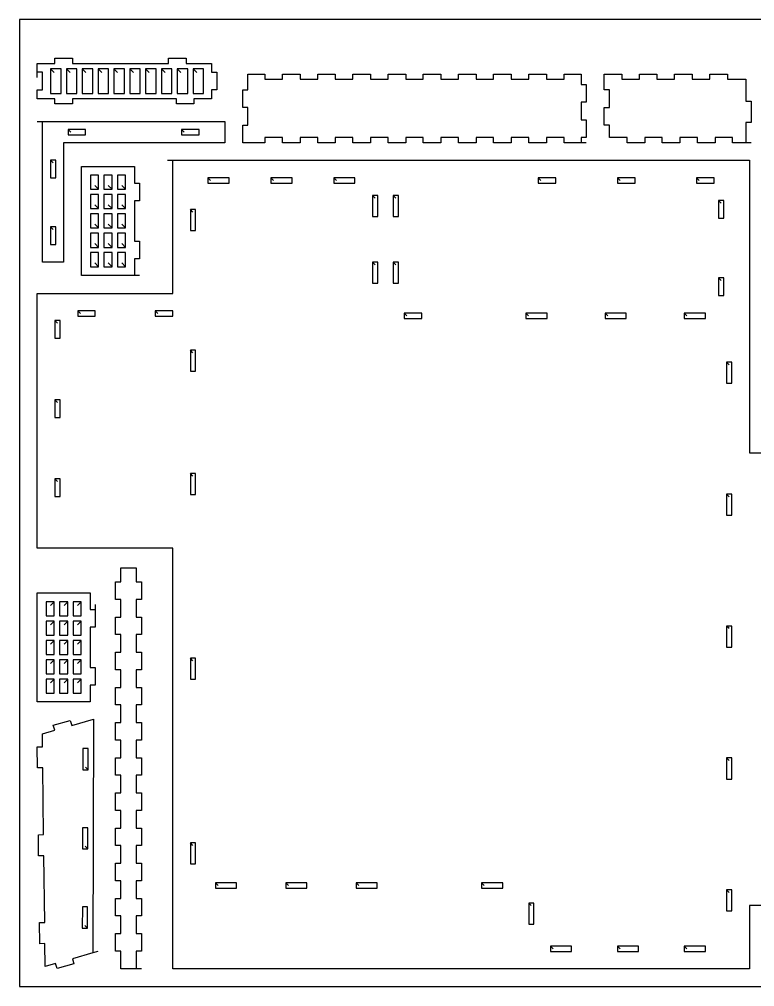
# Model space of a CAD drawing. Extents: x 0 to 800, y 0 to 550.
# Drawn here: x 0 to 418, y 0 to 550 of the extents above; entities that cross this region are included whole.
import ezdxf

# ---------------------------------------------------------------- set-up
doc = ezdxf.new("R2010")
doc.units = 0
doc.header["$MEASUREMENT"] = 0
doc.layers.add('DEFAULT', color=7, linetype='Continuous')
doc.layers.add('Layer1', color=150, linetype='Continuous')

msp = doc.modelspace()

# ---------------------------------------------------------------- linework, layer by layer
at = {"layer": 'DEFAULT'}
for p, q in [((10.1778, 519.876), (10.1778, 524.876)), ((10.1778, 524.876), (20.1778, 524.876)), ((20.1778, 524.876), (20.1778, 527.876)), ((20.1778, 527.876), (30.1778, 527.876)), ((30.1778, 527.876), (30.1778, 524.876)), ((30.1778, 524.876), (84.7405, 524.876)), ((84.7405, 524.876), (84.7405, 527.876)), ((84.7405, 527.876), (94.7405, 527.876)), ((94.7405, 527.876), (94.7405, 524.876)), ((94.7405, 524.876), (109.2405, 524.876)), ((109.2405, 524.876), (109.2405, 519.876)), ((10.1778, 516.876), (10.1778, 519.876)), ((13.1778, 519.876), (10.1778, 519.876)), ((13.1778, 509.876), (13.1778, 519.876)), ((19.8618, 519.7546), (17.7405, 521.876)), ((17.7405, 521.876), (17.7405, 507.876)), ((23.7405, 521.876), (17.7405, 521.876)), ((23.7405, 507.876), (23.7405, 521.876)), ((28.8618, 519.7546), (26.7405, 521.876)), ((26.7405, 521.876), (26.7405, 507.876)), ((32.7405, 521.876), (26.7405, 521.876)), ((32.7405, 507.876), (32.7405, 521.876)), ((37.8618, 519.7546), (35.7405, 521.876)), ((35.7405, 521.876), (35.7405, 507.876)), ((41.7405, 521.876), (35.7405, 521.876)), ((41.7405, 507.876), (41.7405, 521.876)), ((46.8618, 519.7546), (44.7405, 521.876)), ((44.7405, 521.876), (44.7405, 507.876)), ((50.7405, 521.876), (44.7405, 521.876)), ((50.7405, 507.876), (50.7405, 521.876)), ((55.8618, 519.7546), (53.7405, 521.876)), ((53.7405, 521.876), (53.7405, 507.876)), ((59.7405, 521.876), (53.7405, 521.876)), ((59.7405, 507.876), (59.7405, 521.876)), ((64.8618, 519.7546), (62.7405, 521.876)), ((62.7405, 521.876), (62.7405, 507.876)), ((68.7405, 521.876), (62.7405, 521.876)), ((68.7405, 507.876), (68.7405, 521.876)), ((73.8618, 519.7546), (71.7405, 521.876)), ((71.7405, 521.876), (71.7405, 507.876)), ((77.7405, 521.876), (71.7405, 521.876)), ((77.7405, 507.876), (77.7405, 521.876)), ((82.8618, 519.7546), (80.7405, 521.876)), ((80.7405, 521.876), (80.7405, 507.876)), ((86.7405, 521.876), (80.7405, 521.876)), ((86.7405, 507.876), (86.7405, 521.876)), ((91.8618, 519.7546), (89.7405, 521.876)), ((89.7405, 521.876), (89.7405, 507.876)), ((95.7405, 521.876), (89.7405, 521.876)), ((95.7405, 507.876), (95.7405, 521.876)), ((100.8618, 519.7546), (98.7405, 521.876)), ((98.7405, 521.876), (98.7405, 507.876)), ((104.7405, 521.876), (98.7405, 521.876)), ((104.7405, 507.876), (104.7405, 521.876)), ((109.2405, 519.876), (112.2405, 519.876)), ((112.2405, 519.876), (112.2405, 509.876)), ((129.9177, 509.8759), (129.9177, 518.9102)), ((129.9177, 518.9102), (139.5677, 518.9102)), ((139.5677, 518.9102), (139.5677, 515.9102)), ((149.5677, 515.9102), (149.5677, 518.9102)), ((149.5677, 518.9102), (159.5677, 518.9102)), ((159.5677, 518.9102), (159.5677, 515.9102)), ((169.5677, 515.9102), (169.5677, 518.9102)), ((169.5677, 518.9102), (179.5677, 518.9102)), ((179.5677, 518.9102), (179.5677, 515.9102)), ((189.5677, 515.9102), (189.5677, 518.9102)), ((189.5677, 518.9102), (199.5677, 518.9102)), ((199.5677, 518.9102), (199.5677, 515.9102)), ((209.5677, 515.9102), (209.5677, 518.9102)), ((209.5677, 518.9102), (219.5677, 518.9102)), ((219.5677, 518.9102), (219.5677, 515.9102)), ((229.5677, 515.9102), (229.5677, 518.9102)), ((229.5677, 518.9102), (239.5677, 518.9102)), ((239.5677, 518.9102), (239.5677, 515.9102)), ((249.5677, 515.9102), (249.5677, 518.9102)), ((249.5677, 518.9102), (259.5677, 518.9102)), ((259.5677, 518.9102), (259.5677, 515.9102)), ((269.5677, 515.9102), (269.5677, 518.9102)), ((269.5677, 518.9102), (279.5677, 518.9102)), ((279.5677, 518.9102), (279.5677, 515.9102)), ((289.5677, 515.9102), (289.5677, 518.9102)), ((289.5677, 518.9102), (299.5677, 518.9102)), ((299.5677, 518.9102), (299.5677, 515.9102)), ((309.5677, 515.9102), (309.5677, 518.9102)), ((309.5677, 518.9102), (319.2141, 518.9102)), ((319.2141, 518.9102), (319.2141, 512.8759)), ((332.3918, 509.8759), (332.3918, 518.9102)), ((332.3918, 518.9102), (342.3918, 518.9102)), ((342.3918, 518.9102), (342.3918, 515.9102)), ((352.3918, 515.9102), (352.3918, 518.9102)), ((352.3918, 518.9102), (362.3918, 518.9102)), ((362.3918, 518.9102), (362.3918, 515.9102)), ((372.3918, 515.9102), (372.3918, 518.9102)), ((372.3918, 518.9102), (382.3918, 518.9102)), ((382.3918, 518.9102), (382.3918, 515.9102)), ((392.3918, 515.9102), (392.3918, 518.9102)), ((392.3918, 518.9102), (402.3918, 518.9102)), ((402.3918, 518.9102), (402.3918, 515.9102)), ((139.5677, 515.9102), (149.5677, 515.9102)), ((159.5677, 515.9102), (169.5677, 515.9102)), ((179.5677, 515.9102), (189.5677, 515.9102)), ((199.5677, 515.9102), (209.5677, 515.9102)), ((219.5677, 515.9102), (229.5677, 515.9102)), ((239.5677, 515.9102), (249.5677, 515.9102)), ((259.5677, 515.9102), (269.5677, 515.9102)), ((279.5677, 515.9102), (289.5677, 515.9102)), ((299.5677, 515.9102), (309.5677, 515.9102)), ((319.2141, 512.8759), (322.2141, 512.8759)), ((322.2141, 512.8759), (322.2141, 502.8759)), ((342.3918, 515.9102), (352.3918, 515.9102)), ((362.3918, 515.9102), (372.3918, 515.9102)), ((382.3918, 515.9102), (392.3918, 515.9102)), ((402.3918, 515.9102), (412.8918, 515.9102)), ((412.8918, 515.9102), (412.8918, 503.4102)), ((10.1778, 504.876), (10.1778, 509.876)), ((10.1778, 509.876), (13.1778, 509.876)), ((17.7405, 507.876), (23.7405, 507.876)), ((26.7405, 507.876), (32.7405, 507.876)), ((35.7405, 507.876), (41.7405, 507.876)), ((44.7405, 507.876), (50.7405, 507.876)), ((53.7405, 507.876), (59.7405, 507.876)), ((62.7405, 507.876), (68.7405, 507.876)), ((71.7405, 507.876), (77.7405, 507.876)), ((80.7405, 507.876), (86.7405, 507.876)), ((89.7405, 507.876), (95.7405, 507.876)), ((98.7405, 507.876), (104.7405, 507.876)), ((112.2405, 509.876), (109.2405, 509.876)), ((109.2405, 509.876), (109.2405, 504.876)), ((126.9177, 499.8759), (126.9177, 509.8759)), ((126.9177, 509.8759), (129.9177, 509.8759)), ((335.3918, 509.8759), (332.3918, 509.8759)), ((335.3918, 499.8759), (335.3918, 509.8759)), ((20.1778, 504.876), (10.1778, 504.876)), ((20.1778, 501.876), (20.1778, 504.876)), ((30.1778, 501.876), (20.1778, 501.876)), ((89.2405, 504.876), (30.1778, 504.876)), ((30.1778, 504.876), (30.1778, 501.876)), ((89.2405, 501.876), (89.2405, 504.876)), ((99.2405, 501.876), (89.2405, 501.876)), ((109.2405, 504.876), (99.2405, 504.876)), ((99.2405, 504.876), (99.2405, 501.876)), ((322.2141, 502.8759), (319.2141, 502.8759)), ((319.2141, 502.8759), (319.2141, 492.8759)), ((412.8918, 503.4102), (415.8918, 503.4102)), ((415.8918, 503.4102), (415.8918, 491.4102)), ((129.9177, 499.8759), (126.9177, 499.8759)), ((129.9177, 489.8759), (129.9177, 499.8759)), ((332.3918, 489.8759), (332.3918, 499.8759)), ((332.3918, 499.8759), (335.3918, 499.8759)), ((10.1772, 491.876), (13.1772, 491.876)), ((13.1772, 491.876), (116.74, 491.876)), ((13.1772, 411.9453), (13.1772, 491.876)), ((116.74, 491.876), (116.74, 479.876)), ((126.9177, 479.8759), (126.9177, 489.8759)), ((126.9177, 489.8759), (129.9177, 489.8759)), ((319.2141, 492.8759), (322.2141, 492.8759)), ((322.2141, 492.8759), (322.2141, 482.8759)), ((335.3918, 489.8759), (332.3918, 489.8759)), ((335.3918, 482.8759), (335.3918, 489.8759)), ((415.8918, 491.4102), (412.8918, 491.4102)), ((412.8918, 491.4102), (412.8918, 479.8759)), ((29.1772, 485.876), (27.6772, 487.376)), ((27.6772, 487.376), (27.6772, 484.376)), ((37.6772, 487.376), (27.6772, 487.376)), ((27.6772, 484.376), (37.6772, 484.376)), ((37.6772, 484.376), (37.6772, 487.376)), ((93.74, 485.876), (92.24, 487.376)), ((92.24, 487.376), (92.24, 484.376)), ((102.24, 487.376), (92.24, 487.376)), ((92.24, 484.376), (102.24, 484.376)), ((102.24, 484.376), (102.24, 487.376)), ((116.74, 479.876), (25.1772, 479.876)), ((25.1772, 479.876), (25.1772, 411.9453)), ((139.5677, 479.8759), (126.9177, 479.8759)), ((149.5677, 482.8759), (139.5677, 482.8759)), ((139.5677, 482.8759), (139.5677, 479.8759)), ((149.5677, 479.8759), (149.5677, 482.8759)), ((159.5677, 479.8759), (149.5677, 479.8759)), ((169.5677, 482.8759), (159.5677, 482.8759)), ((159.5677, 482.8759), (159.5677, 479.8759)), ((169.5677, 479.8759), (169.5677, 482.8759)), ((179.5677, 479.8759), (169.5677, 479.8759)), ((189.5677, 482.8759), (179.5677, 482.8759)), ((179.5677, 482.8759), (179.5677, 479.8759)), ((189.5677, 479.8759), (189.5677, 482.8759)), ((199.5677, 479.8759), (189.5677, 479.8759)), ((209.5677, 482.8759), (199.5677, 482.8759)), ((199.5677, 482.8759), (199.5677, 479.8759)), ((209.5677, 479.8759), (209.5677, 482.8759)), ((219.5677, 479.8759), (209.5677, 479.8759)), ((229.5677, 482.8759), (219.5677, 482.8759)), ((219.5677, 482.8759), (219.5677, 479.8759)), ((229.5677, 479.8759), (229.5677, 482.8759)), ((239.5677, 479.8759), (229.5677, 479.8759)), ((249.5677, 482.8759), (239.5677, 482.8759)), ((239.5677, 482.8759), (239.5677, 479.8759)), ((249.5677, 479.8759), (249.5677, 482.8759)), ((259.5677, 479.8759), (249.5677, 479.8759)), ((269.5677, 482.8759), (259.5677, 482.8759)), ((259.5677, 482.8759), (259.5677, 479.8759)), ((269.5677, 479.8759), (269.5677, 482.8759)), ((279.5677, 479.8759), (269.5677, 479.8759)), ((289.5677, 482.8759), (279.5677, 482.8759)), ((279.5677, 482.8759), (279.5677, 479.8759)), ((289.5677, 479.8759), (289.5677, 482.8759)), ((299.5677, 479.8759), (289.5677, 479.8759)), ((309.5677, 482.8759), (299.5677, 482.8759)), ((299.5677, 482.8759), (299.5677, 479.8759)), ((309.5677, 479.8759), (309.5677, 482.8759)), ((319.2141, 479.8759), (309.5677, 479.8759)), ((322.2141, 482.8759), (319.2141, 482.8759)), ((319.2141, 482.8759), (319.2141, 479.8759)), ((322.2141, 479.8759), (319.2141, 479.8759)), ((345.3918, 482.8759), (335.3918, 482.8759)), ((345.3918, 479.8759), (345.3918, 482.8759)), ((355.3918, 479.8759), (345.3918, 479.8759)), ((365.3918, 482.8759), (355.3918, 482.8759)), ((355.3918, 482.8759), (355.3918, 479.8759)), ((365.3918, 479.8759), (365.3918, 482.8759)), ((375.3918, 479.8759), (365.3918, 479.8759)), ((385.3918, 482.8759), (375.3918, 482.8759)), ((375.3918, 482.8759), (375.3918, 479.8759)), ((385.3918, 479.8759), (385.3918, 482.8759)), ((395.3918, 479.8759), (385.3918, 479.8759)), ((405.3918, 482.8759), (395.3918, 482.8759)), ((395.3918, 482.8759), (395.3918, 479.8759)), ((405.3918, 479.8759), (405.3918, 482.8759)), ((412.8918, 479.8759), (405.3918, 479.8759)), ((415.8918, 479.8759), (412.8918, 479.8759)), ((19.1772, 468.376), (17.6772, 469.876)), ((17.6772, 469.876), (17.6772, 459.876)), ((20.6772, 469.876), (17.6772, 469.876)), ((20.6772, 459.876), (20.6772, 469.876)), ((84.1777, 469.8759), (87.1777, 469.8759)), ((87.1777, 469.8759), (414.9015, 469.8759)), ((87.1777, 394.1884), (87.1777, 469.8759)), ((414.9015, 469.8759), (414.9015, 303.5635)), ((35.355, 404.3662), (35.355, 466.3662)), ((35.355, 466.3662), (65.355, 466.3662)), ((65.355, 466.3662), (65.355, 456.8662)), ((17.6772, 459.876), (20.6772, 459.876)), ((45.0216, 461.3662), (40.355, 461.3662)), ((40.355, 461.3662), (40.355, 453.3662)), ((45.0216, 453.3662), (45.0216, 461.3662)), ((52.6883, 461.3662), (48.0216, 461.3662)), ((48.0216, 461.3662), (48.0216, 453.3662)), ((52.6883, 453.3662), (52.6883, 461.3662)), ((60.355, 461.3662), (55.6883, 461.3662)), ((55.6883, 461.3662), (55.6883, 453.3662)), ((60.355, 453.3662), (60.355, 461.3662)), ((65.355, 456.8662), (68.355, 456.8662)), ((68.355, 456.8662), (68.355, 446.8662)), ((108.6777, 458.3759), (107.1777, 459.8759)), ((107.1777, 459.8759), (107.1777, 456.8759)), ((119.1777, 459.8759), (107.1777, 459.8759)), ((107.1777, 456.8759), (119.1777, 456.8759)), ((119.1777, 456.8759), (119.1777, 459.8759)), ((144.4591, 458.3759), (142.9591, 459.8759)), ((142.9591, 459.8759), (142.9591, 456.8759)), ((154.9591, 459.8759), (142.9591, 459.8759)), ((142.9591, 456.8759), (154.9591, 456.8759)), ((154.9591, 456.8759), (154.9591, 459.8759)), ((180.2405, 458.3759), (178.7405, 459.8759)), ((178.7405, 459.8759), (178.7405, 456.8759)), ((190.7405, 459.8759), (178.7405, 459.8759)), ((178.7405, 456.8759), (190.7405, 456.8759)), ((190.7405, 456.8759), (190.7405, 459.8759)), ((296.4015, 458.4453), (294.9015, 459.9453)), ((294.9015, 459.9453), (294.9015, 456.9453)), ((304.9015, 459.9453), (294.9015, 459.9453)), ((294.9015, 456.9453), (304.9015, 456.9453)), ((304.9015, 456.9453), (304.9015, 459.9453)), ((341.4015, 458.4453), (339.9015, 459.9453)), ((339.9015, 459.9453), (339.9015, 456.9453)), ((349.9015, 459.9453), (339.9015, 459.9453)), ((339.9015, 456.9453), (349.9015, 456.9453)), ((349.9015, 456.9453), (349.9015, 459.9453)), ((386.4015, 458.4453), (384.9015, 459.9453)), ((384.9015, 459.9453), (384.9015, 456.9453)), ((394.9015, 459.9453), (384.9015, 459.9453)), ((384.9015, 456.9453), (394.9015, 456.9453)), ((394.9015, 456.9453), (394.9015, 459.9453)), ((40.355, 453.3662), (45.0216, 453.3662)), ((42.9003, 455.4875), (45.0216, 453.3662)), ((48.0216, 453.3662), (52.6883, 453.3662)), ((50.567, 455.4875), (52.6883, 453.3662)), ((55.6883, 453.3662), (60.355, 453.3662)), ((58.2337, 455.4875), (60.355, 453.3662)), ((45.0216, 450.3662), (40.355, 450.3662)), ((40.355, 450.3662), (40.355, 442.3662)), ((45.0216, 442.3662), (45.0216, 450.3662)), ((52.6883, 450.3662), (48.0216, 450.3662)), ((48.0216, 450.3662), (48.0216, 442.3662)), ((52.6883, 442.3662), (52.6883, 450.3662)), ((60.355, 450.3662), (55.6883, 450.3662)), ((55.6883, 450.3662), (55.6883, 442.3662)), ((60.355, 442.3662), (60.355, 450.3662)), ((68.355, 446.8662), (65.355, 446.8662)), ((65.355, 446.8662), (65.355, 423.8662)), ((202.2405, 448.3759), (200.7405, 449.8759)), ((200.7405, 449.8759), (200.7405, 437.8759)), ((203.7405, 449.8759), (200.7405, 449.8759)), ((203.7405, 437.8759), (203.7405, 449.8759)), ((214.0005, 448.3759), (212.5005, 449.8759)), ((212.5005, 449.8759), (212.5005, 437.8759)), ((215.5005, 449.8759), (212.5005, 449.8759)), ((215.5005, 437.8759), (215.5005, 449.8759)), ((398.9015, 445.4453), (397.4015, 446.9453)), ((397.4015, 446.9453), (397.4015, 436.9453)), ((400.4015, 446.9453), (397.4015, 446.9453)), ((400.4015, 436.9453), (400.4015, 446.9453)), ((40.355, 442.3662), (45.0216, 442.3662)), ((42.9003, 444.4875), (45.0216, 442.3662)), ((48.0216, 442.3662), (52.6883, 442.3662)), ((50.567, 444.4875), (52.6883, 442.3662)), ((55.6883, 442.3662), (60.355, 442.3662)), ((58.2337, 444.4875), (60.355, 442.3662)), ((98.6777, 440.3759), (97.1777, 441.8759)), ((97.1777, 441.8759), (97.1777, 429.8759)), ((100.1777, 441.8759), (97.1777, 441.8759)), ((100.1777, 429.8759), (100.1777, 441.8759)), ((45.0216, 439.3662), (40.355, 439.3662)), ((40.355, 439.3662), (40.355, 431.3662)), ((45.0216, 431.3662), (45.0216, 439.3662)), ((52.6883, 439.3662), (48.0216, 439.3662)), ((48.0216, 439.3662), (48.0216, 431.3662)), ((52.6883, 431.3662), (52.6883, 439.3662)), ((60.355, 439.3662), (55.6883, 439.3662)), ((55.6883, 439.3662), (55.6883, 431.3662)), ((60.355, 431.3662), (60.355, 439.3662)), ((200.7405, 437.8759), (203.7405, 437.8759)), ((212.5005, 437.8759), (215.5005, 437.8759)), ((397.4015, 436.9453), (400.4015, 436.9453)), ((19.1772, 430.4453), (17.6772, 431.9453)), ((17.6772, 431.9453), (17.6772, 421.9453)), ((20.6772, 431.9453), (17.6772, 431.9453)), ((20.6772, 421.9453), (20.6772, 431.9453)), ((40.355, 431.3662), (45.0216, 431.3662)), ((42.9003, 433.4875), (45.0216, 431.3662)), ((48.0216, 431.3662), (52.6883, 431.3662)), ((50.567, 433.4875), (52.6883, 431.3662)), ((55.6883, 431.3662), (60.355, 431.3662)), ((58.2337, 433.4875), (60.355, 431.3662)), ((97.1777, 429.8759), (100.1777, 429.8759)), ((45.0216, 428.3662), (40.355, 428.3662)), ((40.355, 428.3662), (40.355, 420.3662)), ((45.0216, 420.3662), (45.0216, 428.3662)), ((52.6883, 428.3662), (48.0216, 428.3662)), ((48.0216, 428.3662), (48.0216, 420.3662)), ((52.6883, 420.3662), (52.6883, 428.3662)), ((60.355, 428.3662), (55.6883, 428.3662)), ((55.6883, 428.3662), (55.6883, 420.3662)), ((60.355, 420.3662), (60.355, 428.3662)), ((65.355, 423.8662), (68.355, 423.8662)), ((68.355, 423.8662), (68.355, 413.8662)), ((17.6772, 421.9453), (20.6772, 421.9453)), ((40.355, 420.3662), (45.0216, 420.3662)), ((42.9003, 422.4875), (45.0216, 420.3662)), ((48.0216, 420.3662), (52.6883, 420.3662)), ((50.567, 422.4875), (52.6883, 420.3662)), ((55.6883, 420.3662), (60.355, 420.3662)), ((58.2337, 422.4875), (60.355, 420.3662)), ((45.0216, 417.3662), (40.355, 417.3662)), ((40.355, 417.3662), (40.355, 409.3662)), ((45.0216, 409.3662), (45.0216, 417.3662)), ((52.6883, 417.3662), (48.0216, 417.3662)), ((48.0216, 417.3662), (48.0216, 409.3662)), ((52.6883, 409.3662), (52.6883, 417.3662)), ((60.355, 417.3662), (55.6883, 417.3662)), ((55.6883, 417.3662), (55.6883, 409.3662)), ((60.355, 409.3662), (60.355, 417.3662)), ((68.355, 413.8662), (65.355, 413.8662)), ((65.355, 413.8662), (65.355, 404.3662)), ((25.1772, 411.9453), (13.1772, 411.9453)), ((40.355, 409.3662), (45.0216, 409.3662)), ((42.9003, 411.4875), (45.0216, 409.3662)), ((48.0216, 409.3662), (52.6883, 409.3662)), ((50.567, 411.4875), (52.6883, 409.3662)), ((55.6883, 409.3662), (60.355, 409.3662)), ((58.2337, 411.4875), (60.355, 409.3662)), ((202.2405, 410.4453), (200.7405, 411.9453)), ((200.7405, 411.9453), (200.7405, 399.9453)), ((203.7405, 411.9453), (200.7405, 411.9453)), ((203.7405, 399.9453), (203.7405, 411.9453)), ((214.0005, 410.4453), (212.5005, 411.9453)), ((212.5005, 411.9453), (212.5005, 399.9453)), ((215.5005, 411.9453), (212.5005, 411.9453)), ((215.5005, 399.9453), (215.5005, 411.9453)), ((65.355, 404.3662), (35.355, 404.3662)), ((68.355, 404.3662), (65.355, 404.3662)), ((398.9015, 401.4453), (397.4015, 402.9453)), ((397.4015, 402.9453), (397.4015, 392.9453)), ((400.4015, 402.9453), (397.4015, 402.9453)), ((400.4015, 392.9453), (400.4015, 402.9453)), ((200.7405, 399.9453), (203.7405, 399.9453)), ((212.5005, 399.9453), (215.5005, 399.9453)), ((10.1777, 249.3485), (10.1777, 394.1884)), ((10.1777, 394.1884), (87.1777, 394.1884)), ((397.4015, 392.9453), (400.4015, 392.9453)), ((34.6777, 382.6884), (33.1777, 384.1884)), ((33.1777, 384.1884), (33.1777, 381.1884)), ((43.1777, 384.1884), (33.1777, 384.1884)), ((33.1777, 381.1884), (43.1777, 381.1884)), ((43.1777, 381.1884), (43.1777, 384.1884)), ((78.6777, 382.6884), (77.1777, 384.1884)), ((77.1777, 384.1884), (77.1777, 381.1884)), ((87.1777, 384.1884), (77.1777, 384.1884)), ((77.1777, 381.1884), (87.1777, 381.1884)), ((87.1777, 381.1884), (87.1777, 384.1884)), ((220.2061, 381.4453), (218.7061, 382.9453)), ((218.7061, 382.9453), (218.7061, 379.9453)), ((228.7061, 382.9453), (218.7061, 382.9453)), ((218.7061, 379.9453), (228.7061, 379.9453)), ((228.7061, 379.9453), (228.7061, 382.9453)), ((289.4015, 381.4453), (287.9015, 382.9453)), ((287.9015, 382.9453), (287.9015, 379.9453)), ((299.9015, 382.9453), (287.9015, 382.9453)), ((287.9015, 379.9453), (299.9015, 379.9453)), ((299.9015, 379.9453), (299.9015, 382.9453)), ((334.4015, 381.4453), (332.9015, 382.9453)), ((332.9015, 382.9453), (332.9015, 379.9453)), ((344.9015, 382.9453), (332.9015, 382.9453)), ((332.9015, 379.9453), (344.9015, 379.9453)), ((344.9015, 379.9453), (344.9015, 382.9453)), ((379.4015, 381.4453), (377.9015, 382.9453)), ((377.9015, 382.9453), (377.9015, 379.9453)), ((389.9015, 382.9453), (377.9015, 382.9453)), ((377.9015, 379.9453), (389.9015, 379.9453)), ((389.9015, 379.9453), (389.9015, 382.9453)), ((21.6777, 377.1884), (20.1777, 378.6884)), ((20.1777, 378.6884), (20.1777, 368.6884)), ((23.1777, 378.6884), (20.1777, 378.6884)), ((23.1777, 368.6884), (23.1777, 378.6884)), ((20.1777, 368.6884), (23.1777, 368.6884)), ((98.6777, 360.3759), (97.1777, 361.8759)), ((97.1777, 361.8759), (97.1777, 349.8759)), ((100.1777, 361.8759), (97.1777, 361.8759)), ((100.1777, 349.8759), (100.1777, 361.8759)), ((403.4015, 353.5552), (401.9015, 355.0552)), ((401.9015, 355.0552), (401.9015, 343.0552)), ((404.9015, 355.0552), (401.9015, 355.0552)), ((404.9015, 343.0552), (404.9015, 355.0552)), ((97.1777, 349.8759), (100.1777, 349.8759)), ((401.9015, 343.0552), (404.9015, 343.0552)), ((21.6777, 332.1884), (20.1777, 333.6884)), ((20.1777, 333.6884), (20.1777, 323.6884)), ((23.1777, 333.6884), (20.1777, 333.6884)), ((23.1777, 323.6884), (23.1777, 333.6884)), ((20.1777, 323.6884), (23.1777, 323.6884)), ((414.9015, 303.5635), (542.1777, 303.5635)), ((98.6777, 290.2874), (97.1777, 291.7874)), ((97.1777, 291.7874), (97.1777, 279.7874)), ((100.1777, 291.7874), (97.1777, 291.7874)), ((100.1777, 279.7874), (100.1777, 291.7874)), ((21.6777, 287.1884), (20.1777, 288.6884)), ((20.1777, 288.6884), (20.1777, 278.6884)), ((23.1777, 288.6884), (20.1777, 288.6884)), ((23.1777, 278.6884), (23.1777, 288.6884)), ((20.1777, 278.6884), (23.1777, 278.6884)), ((97.1777, 279.7874), (100.1777, 279.7874)), ((403.4015, 278.5552), (401.9015, 280.0552)), ((401.9015, 280.0552), (401.9015, 268.0552)), ((404.9015, 280.0552), (401.9015, 280.0552)), ((404.9015, 268.0552), (404.9015, 280.0552)), ((401.9015, 268.0552), (404.9015, 268.0552)), ((87.1777, 249.3485), (10.1777, 249.3485)), ((87.1777, 10.1777), (87.1777, 249.3485)), ((57.6664, 230.1777), (57.6664, 238.1777)), ((57.6664, 238.1777), (66.4265, 238.1777)), ((66.4265, 238.1777), (66.4265, 230.1777)), ((54.6664, 220.1777), (54.6664, 230.1777)), ((54.6664, 230.1777), (57.6664, 230.1777)), ((66.4265, 230.1777), (69.4265, 230.1777)), ((69.4265, 230.1777), (69.4265, 220.1777)), ((10.1778, 161.8828), (10.1778, 223.8828)), ((10.1778, 223.8828), (40.1778, 223.8828)), ((40.1778, 223.8828), (40.1778, 214.3828)), ((57.6664, 220.1777), (54.6664, 220.1777)), ((57.6664, 210.1777), (57.6664, 220.1777)), ((69.4265, 220.1777), (66.4265, 220.1777)), ((66.4265, 220.1777), (66.4265, 210.1777)), ((19.8444, 218.8828), (15.1778, 218.8828)), ((15.1778, 218.8828), (15.1778, 210.8828)), ((17.7231, 216.7615), (19.8444, 218.8828)), ((19.8444, 210.8828), (19.8444, 218.8828)), ((27.5111, 218.8828), (22.8444, 218.8828)), ((22.8444, 218.8828), (22.8444, 210.8828)), ((25.3898, 216.7615), (27.5111, 218.8828)), ((27.5111, 210.8828), (27.5111, 218.8828)), ((35.1778, 218.8828), (30.5111, 218.8828)), ((30.5111, 218.8828), (30.5111, 210.8828)), ((33.0565, 216.7615), (35.1778, 218.8828)), ((35.1778, 210.8828), (35.1778, 218.8828)), ((43.1778, 217.3828), (43.1778, 214.3828)), ((15.1778, 210.8828), (19.8444, 210.8828)), ((22.8444, 210.8828), (27.5111, 210.8828)), ((30.5111, 210.8828), (35.1778, 210.8828)), ((40.1778, 214.3828), (43.1778, 214.3828)), ((43.1778, 214.3828), (43.1778, 204.3828)), ((54.6664, 200.1777), (54.6664, 210.1777)), ((54.6664, 210.1777), (57.6664, 210.1777)), ((66.4265, 210.1777), (69.4265, 210.1777)), ((69.4265, 210.1777), (69.4265, 200.1777)), ((19.8444, 207.8828), (15.1778, 207.8828)), ((15.1778, 207.8828), (15.1778, 199.8828)), ((17.7231, 205.7615), (19.8444, 207.8828)), ((19.8444, 199.8828), (19.8444, 207.8828)), ((27.5111, 207.8828), (22.8444, 207.8828)), ((22.8444, 207.8828), (22.8444, 199.8828)), ((25.3898, 205.7615), (27.5111, 207.8828)), ((27.5111, 199.8828), (27.5111, 207.8828)), ((35.1778, 207.8828), (30.5111, 207.8828)), ((30.5111, 207.8828), (30.5111, 199.8828)), ((33.0565, 205.7615), (35.1778, 207.8828)), ((35.1778, 199.8828), (35.1778, 207.8828)), ((43.1778, 204.3828), (40.1778, 204.3828)), ((40.1778, 204.3828), (40.1778, 181.3828)), ((403.4015, 203.5552), (401.9015, 205.0552)), ((401.9015, 205.0552), (401.9015, 193.0552)), ((404.9015, 205.0552), (401.9015, 205.0552)), ((404.9015, 193.0552), (404.9015, 205.0552)), ((15.1778, 199.8828), (19.8444, 199.8828)), ((22.8444, 199.8828), (27.5111, 199.8828)), ((30.5111, 199.8828), (35.1778, 199.8828)), ((57.6664, 200.1777), (54.6664, 200.1777)), ((57.6664, 190.1777), (57.6664, 200.1777)), ((69.4265, 200.1777), (66.4265, 200.1777)), ((66.4265, 200.1777), (66.4265, 190.1777)), ((19.8444, 196.8828), (15.1778, 196.8828)), ((15.1778, 196.8828), (15.1778, 188.8828)), ((17.7231, 194.7615), (19.8444, 196.8828)), ((19.8444, 188.8828), (19.8444, 196.8828)), ((27.5111, 196.8828), (22.8444, 196.8828)), ((22.8444, 196.8828), (22.8444, 188.8828)), ((25.3898, 194.7615), (27.5111, 196.8828)), ((27.5111, 188.8828), (27.5111, 196.8828)), ((35.1778, 196.8828), (30.5111, 196.8828)), ((30.5111, 196.8828), (30.5111, 188.8828)), ((33.0565, 194.7615), (35.1778, 196.8828)), ((35.1778, 188.8828), (35.1778, 196.8828)), ((401.9015, 193.0552), (404.9015, 193.0552)), ((15.1778, 188.8828), (19.8444, 188.8828)), ((22.8444, 188.8828), (27.5111, 188.8828)), ((30.5111, 188.8828), (35.1778, 188.8828)), ((54.6664, 180.1777), (54.6664, 190.1777)), ((54.6664, 190.1777), (57.6664, 190.1777)), ((66.4265, 190.1777), (69.4265, 190.1777)), ((69.4265, 190.1777), (69.4265, 180.1777)), ((19.8444, 185.8828), (15.1778, 185.8828)), ((15.1778, 185.8828), (15.1778, 177.8828)), ((17.7231, 183.7615), (19.8444, 185.8828)), ((19.8444, 177.8828), (19.8444, 185.8828)), ((27.5111, 185.8828), (22.8444, 185.8828)), ((22.8444, 185.8828), (22.8444, 177.8828)), ((25.3898, 183.7615), (27.5111, 185.8828)), ((27.5111, 177.8828), (27.5111, 185.8828)), ((35.1778, 185.8828), (30.5111, 185.8828)), ((30.5111, 185.8828), (30.5111, 177.8828)), ((33.0565, 183.7615), (35.1778, 185.8828)), ((35.1778, 177.8828), (35.1778, 185.8828)), ((98.6777, 185.2873), (97.1777, 186.7873)), ((97.1777, 186.7873), (97.1777, 174.7873)), ((100.1777, 186.7873), (97.1777, 186.7873)), ((100.1777, 174.7873), (100.1777, 186.7873)), ((15.1778, 177.8828), (19.8444, 177.8828)), ((22.8444, 177.8828), (27.5111, 177.8828)), ((30.5111, 177.8828), (35.1778, 177.8828)), ((40.1778, 181.3828), (43.1778, 181.3828)), ((43.1778, 181.3828), (43.1778, 171.3828)), ((57.6664, 180.1777), (54.6664, 180.1777)), ((57.6664, 170.1777), (57.6664, 180.1777)), ((69.4265, 180.1777), (66.4265, 180.1777)), ((66.4265, 180.1777), (66.4265, 170.1777)), ((19.8444, 174.8828), (15.1778, 174.8828)), ((15.1778, 174.8828), (15.1778, 166.8828)), ((17.7231, 172.7615), (19.8444, 174.8828)), ((19.8444, 166.8828), (19.8444, 174.8828)), ((27.5111, 174.8828), (22.8444, 174.8828)), ((22.8444, 174.8828), (22.8444, 166.8828)), ((25.3898, 172.7615), (27.5111, 174.8828)), ((27.5111, 166.8828), (27.5111, 174.8828)), ((35.1778, 174.8828), (30.5111, 174.8828)), ((30.5111, 174.8828), (30.5111, 166.8828)), ((33.0565, 172.7615), (35.1778, 174.8828)), ((35.1778, 166.8828), (35.1778, 174.8828)), ((43.1778, 171.3828), (40.1778, 171.3828)), ((40.1778, 171.3828), (40.1778, 161.8828)), ((97.1777, 174.7873), (100.1777, 174.7873)), ((15.1778, 166.8828), (19.8444, 166.8828)), ((22.8444, 166.8828), (27.5111, 166.8828)), ((30.5111, 166.8828), (35.1778, 166.8828)), ((54.6664, 160.1777), (54.6664, 170.1777)), ((54.6664, 170.1777), (57.6664, 170.1777)), ((66.4265, 170.1777), (69.4265, 170.1777)), ((69.4265, 170.1777), (69.4265, 160.1777)), ((40.1778, 161.8828), (10.1778, 161.8828)), ((57.6664, 160.1777), (54.6664, 160.1777)), ((57.6664, 150.1777), (57.6664, 160.1777)), ((69.4265, 160.1777), (66.4265, 160.1777)), ((66.4265, 160.1777), (66.4265, 150.1777)), ((19.2953, 148.6495), (28.908, 151.4059)), ((20.1222, 145.7657), (19.2953, 148.6495)), ((28.908, 151.4059), (29.7349, 148.5221)), ((29.7349, 148.5221), (42.2153, 152.1008)), ((42.2153, 152.1008), (41.703, 19.1873)), ((54.6664, 140.1777), (54.6664, 150.1777)), ((54.6664, 150.1777), (57.6664, 150.1777)), ((66.4265, 150.1777), (69.4265, 150.1777)), ((69.4265, 150.1777), (69.4265, 140.1777)), ((13.0856, 143.748), (20.1222, 145.7657)), ((13.1761, 136.4413), (13.0856, 143.748)), ((57.6664, 140.1777), (54.6664, 140.1777)), ((57.6664, 130.1777), (57.6664, 140.1777)), ((69.4265, 140.1777), (66.4265, 140.1777)), ((66.4265, 140.1777), (66.4265, 130.1777)), ((10.1763, 136.4042), (13.1761, 136.4413)), ((10.3248, 124.4051), (10.1763, 136.4042)), ((36.1507, 135.3368), (36.1044, 123.3368)), ((39.1506, 135.3252), (36.1507, 135.3368)), ((39.1044, 123.3253), (39.1506, 135.3252)), ((54.6664, 120.1777), (54.6664, 130.1777)), ((54.6664, 130.1777), (57.6664, 130.1777)), ((66.4265, 130.1777), (69.4265, 130.1777)), ((69.4265, 130.1777), (69.4265, 120.1777)), ((403.4015, 128.5552), (401.9015, 130.0552)), ((401.9015, 130.0552), (401.9015, 118.0552)), ((404.9015, 130.0552), (401.9015, 130.0552)), ((404.9015, 118.0552), (404.9015, 130.0552)), ((13.3246, 124.4422), (10.3248, 124.4051)), ((13.7949, 86.4451), (13.3246, 124.4422)), ((36.1044, 123.3368), (39.1044, 123.3253)), ((37.6102, 124.8311), (39.1044, 123.3253)), ((57.6664, 120.1777), (54.6664, 120.1777)), ((57.6664, 110.1777), (57.6664, 120.1777)), ((69.4265, 120.1777), (66.4265, 120.1777)), ((66.4265, 120.1777), (66.4265, 110.1777)), ((401.9015, 118.0552), (404.9015, 118.0552)), ((54.6664, 100.1777), (54.6664, 110.1777)), ((54.6664, 110.1777), (57.6664, 110.1777)), ((66.4265, 110.1777), (69.4265, 110.1777)), ((69.4265, 110.1777), (69.4265, 100.1777)), ((57.6664, 100.1777), (54.6664, 100.1777)), ((57.6664, 90.1777), (57.6664, 100.1777)), ((69.4265, 100.1777), (66.4265, 100.1777)), ((66.4265, 100.1777), (66.4265, 90.1777)), ((35.9772, 90.3371), (35.931, 78.3372)), ((38.9772, 90.3255), (35.9772, 90.3371)), ((38.9309, 78.3256), (38.9772, 90.3255)), ((54.6664, 80.1777), (54.6664, 90.1777)), ((54.6664, 90.1777), (57.6664, 90.1777)), ((66.4265, 90.1777), (69.4265, 90.1777)), ((69.4265, 90.1777), (69.4265, 80.1777)), ((10.7951, 86.408), (13.7949, 86.4451)), ((10.9436, 74.4089), (10.7951, 86.408)), ((35.931, 78.3372), (38.9309, 78.3256)), ((37.4367, 79.8314), (38.9309, 78.3256)), ((57.6664, 80.1777), (54.6664, 80.1777)), ((57.6664, 70.1777), (57.6664, 80.1777)), ((69.4265, 80.1777), (66.4265, 80.1777)), ((66.4265, 80.1777), (66.4265, 70.1777)), ((98.6777, 80.2873), (97.1777, 81.7873)), ((97.1777, 81.7873), (97.1777, 69.7873)), ((100.1777, 81.7873), (97.1777, 81.7873)), ((100.1777, 69.7873), (100.1777, 81.7873)), ((13.9434, 74.4461), (10.9436, 74.4089)), ((14.4137, 36.449), (13.9434, 74.4461)), ((54.6664, 60.1777), (54.6664, 70.1777)), ((54.6664, 70.1777), (57.6664, 70.1777)), ((66.4265, 70.1777), (69.4265, 70.1777)), ((69.4265, 70.1777), (69.4265, 60.1777)), ((97.1777, 69.7873), (100.1777, 69.7873)), ((57.6664, 60.1777), (54.6664, 60.1777)), ((57.6664, 50.1777), (57.6664, 60.1777)), ((69.4265, 60.1777), (66.4265, 60.1777)), ((66.4265, 60.1777), (66.4265, 50.1777)), ((112.9092, 57.5894), (111.4092, 59.0894)), ((111.4092, 59.0894), (111.4092, 56.0894)), ((123.4092, 59.0894), (111.4092, 59.0894)), ((111.4092, 56.0894), (123.4092, 56.0894)), ((123.4092, 56.0894), (123.4092, 59.0894)), ((152.9092, 57.5894), (151.4092, 59.0894)), ((151.4092, 59.0894), (151.4092, 56.0894)), ((163.4092, 59.0894), (151.4092, 59.0894)), ((151.4092, 56.0894), (163.4092, 56.0894)), ((163.4092, 56.0894), (163.4092, 59.0894)), ((192.9092, 57.5894), (191.4092, 59.0894)), ((191.4092, 59.0894), (191.4092, 56.0894)), ((203.4092, 59.0894), (191.4092, 59.0894)), ((191.4092, 56.0894), (203.4092, 56.0894)), ((203.4092, 56.0894), (203.4092, 59.0894)), ((264.2081, 57.5894), (262.7081, 59.0894)), ((262.7081, 59.0894), (262.7081, 56.0894)), ((274.7081, 59.0894), (262.7081, 59.0894)), ((262.7081, 56.0894), (274.7081, 56.0894)), ((274.7081, 56.0894), (274.7081, 59.0894)), ((403.4015, 53.5552), (401.9015, 55.0552)), ((401.9015, 55.0552), (401.9015, 43.0552)), ((404.9015, 55.0552), (401.9015, 55.0552)), ((404.9015, 43.0552), (404.9015, 55.0552)), ((54.6664, 40.1777), (54.6664, 50.1777)), ((54.6664, 50.1777), (57.6664, 50.1777)), ((66.4265, 50.1777), (69.4265, 50.1777)), ((69.4265, 50.1777), (69.4265, 40.1777)), ((35.8038, 45.3374), (35.7575, 33.3375)), ((38.8037, 45.3259), (35.8038, 45.3374)), ((38.7575, 33.326), (38.8037, 45.3259)), ((290.9741, 46.0552), (289.4741, 47.5552)), ((289.4741, 47.5552), (289.4741, 35.5552)), ((292.4741, 47.5552), (289.4741, 47.5552)), ((292.4741, 35.5552), (292.4741, 47.5552)), ((542.1777, 46.0894), (414.9015, 46.0894)), ((414.9015, 46.0894), (414.9015, 10.1777)), ((57.6664, 40.1777), (54.6664, 40.1777)), ((57.6664, 30.1777), (57.6664, 40.1777)), ((69.4265, 40.1777), (66.4265, 40.1777)), ((66.4265, 40.1777), (66.4265, 30.1777)), ((401.9015, 43.0552), (404.9015, 43.0552)), ((11.4139, 36.4118), (14.4137, 36.449)), ((11.5624, 24.4128), (11.4139, 36.4118)), ((35.7575, 33.3375), (38.7575, 33.326)), ((37.2633, 34.8317), (38.7575, 33.326)), ((289.4741, 35.5552), (292.4741, 35.5552)), ((54.6664, 20.1777), (54.6664, 30.1777)), ((54.6664, 30.1777), (57.6664, 30.1777)), ((66.4265, 30.1777), (69.4265, 30.1777)), ((69.4265, 30.1777), (69.4265, 20.1777)), ((14.5622, 24.4499), (11.5624, 24.4128)), ((14.7231, 11.4509), (14.5622, 24.4499)), ((303.4015, 21.5552), (301.9015, 23.0552)), ((301.9015, 23.0552), (301.9015, 20.0552)), ((313.9015, 23.0552), (301.9015, 23.0552)), ((313.9015, 20.0552), (313.9015, 23.0552)), ((341.4015, 21.5552), (339.9015, 23.0552)), ((339.9015, 23.0552), (339.9015, 20.0552)), ((351.9015, 23.0552), (339.9015, 23.0552)), ((351.9015, 20.0552), (351.9015, 23.0552)), ((379.4015, 21.5552), (377.9015, 23.0552)), ((377.9015, 23.0552), (377.9015, 20.0552)), ((389.9015, 23.0552), (377.9015, 23.0552)), ((389.9015, 20.0552), (389.9015, 23.0552)), ((41.703, 19.1873), (30.2186, 15.8942)), ((44.5868, 20.0142), (41.703, 19.1873)), ((57.6664, 20.1777), (54.6664, 20.1777)), ((57.6664, 10.1777), (57.6664, 20.1777)), ((69.4265, 20.1777), (66.4265, 20.1777)), ((66.4265, 20.1777), (66.4265, 10.1777)), ((301.9015, 20.0552), (313.9015, 20.0552)), ((339.9015, 20.0552), (351.9015, 20.0552)), ((377.9015, 20.0552), (389.9015, 20.0552)), ((20.606, 13.1378), (14.7231, 11.4509)), ((21.4329, 10.254), (20.606, 13.1378)), ((31.0455, 13.0104), (21.4329, 10.254)), ((30.2186, 15.8942), (31.0455, 13.0104)), ((66.4265, 10.1777), (57.6664, 10.1777)), ((69.4265, 10.1777), (66.4265, 10.1777)), ((414.9015, 10.1777), (87.1777, 10.1777))]:
    msp.add_line(p, q, dxfattribs=at)
at = {"layer": 'Layer1'}
msp.add_lwpolyline([(0, 0), (800, 0), (800, 550), (0, 550)], close=True, dxfattribs=at)

doc.saveas('drawing.dxf')
